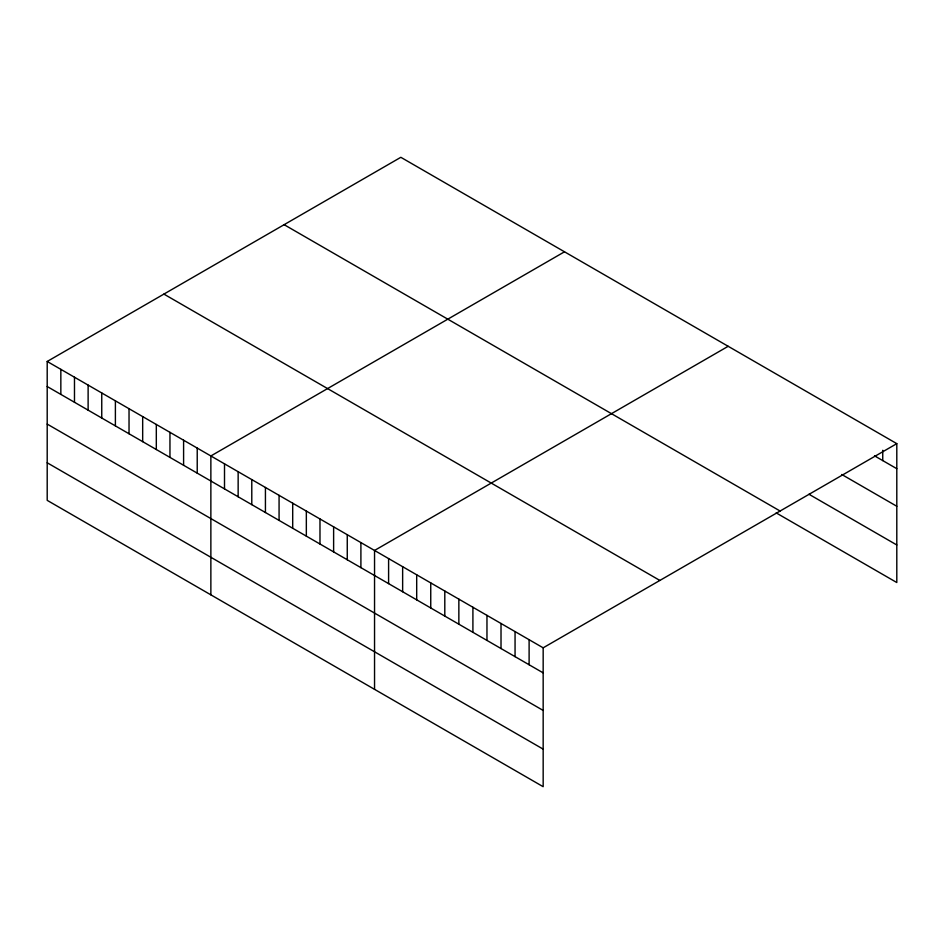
<?xml version="1.0" encoding="UTF-8"?>
<svg xmlns="http://www.w3.org/2000/svg" width="944" height="944" viewBox="0 0 944 944"><rect width="100%" height="100%" fill="white"/><g stroke="black" fill="none" stroke-linecap="round" stroke-linejoin="round"><path stroke-width="1.42" d="M47.2 361.469L543.166 647.82L543.166 786.694L47.2 500.355L47.2 361.469L400.834 157.306L896.8 443.645L896.8 582.531L776.18 512.887M564.5 251.8L210.866 455.964L210.866 594.838M728.166 346.295L374.544 550.458L374.544 689.332M543.166 647.82L896.8 443.645M874.545 455.858L896.8 468.696M841.765 474.49L896.8 506.267M808.973 494.255L896.8 544.971M284.132 224.684L780.098 511.023M163.902 294.091L659.868 580.442M47.2 386.521L543.166 672.871M47.2 424.092L543.166 710.431M47.2 462.784L543.166 749.135M882.746 450.276L882.746 460.589M529.112 639.702L529.112 664.753M515.058 631.595L515.058 656.646M501.016 623.477L501.016 648.528M486.962 615.37L486.962 640.421M472.909 607.252L472.909 632.303M458.855 599.133L458.855 624.185M444.801 591.027L444.801 616.078M430.747 582.908L430.747 607.96M416.693 574.802L416.693 599.853M402.64 566.683L402.64 591.735M388.598 558.577L388.598 583.628M360.903 542.588L360.903 567.639M347.262 534.705L347.262 559.768M333.621 526.835L333.621 551.886M319.981 518.964L319.981 544.015M306.34 511.082L306.34 536.145M292.699 503.211L292.699 528.262M279.07 495.34L279.07 520.392M265.429 487.458L265.429 512.521M251.788 479.587L251.788 504.639M238.148 471.717L238.148 496.768M224.507 463.846L224.507 488.898M197.225 448.093L197.225 473.145M183.596 440.223L183.596 465.274M169.955 432.34L169.955 457.392M156.315 424.47L156.315 449.521M142.674 416.599L142.674 441.65M129.033 408.717L129.033 433.768M115.392 400.846L115.392 425.897M101.751 392.975L101.751 418.027M88.122 385.093L88.122 410.144M74.482 377.222L74.482 402.274M60.841 369.352L60.841 394.403"/></g></svg>
